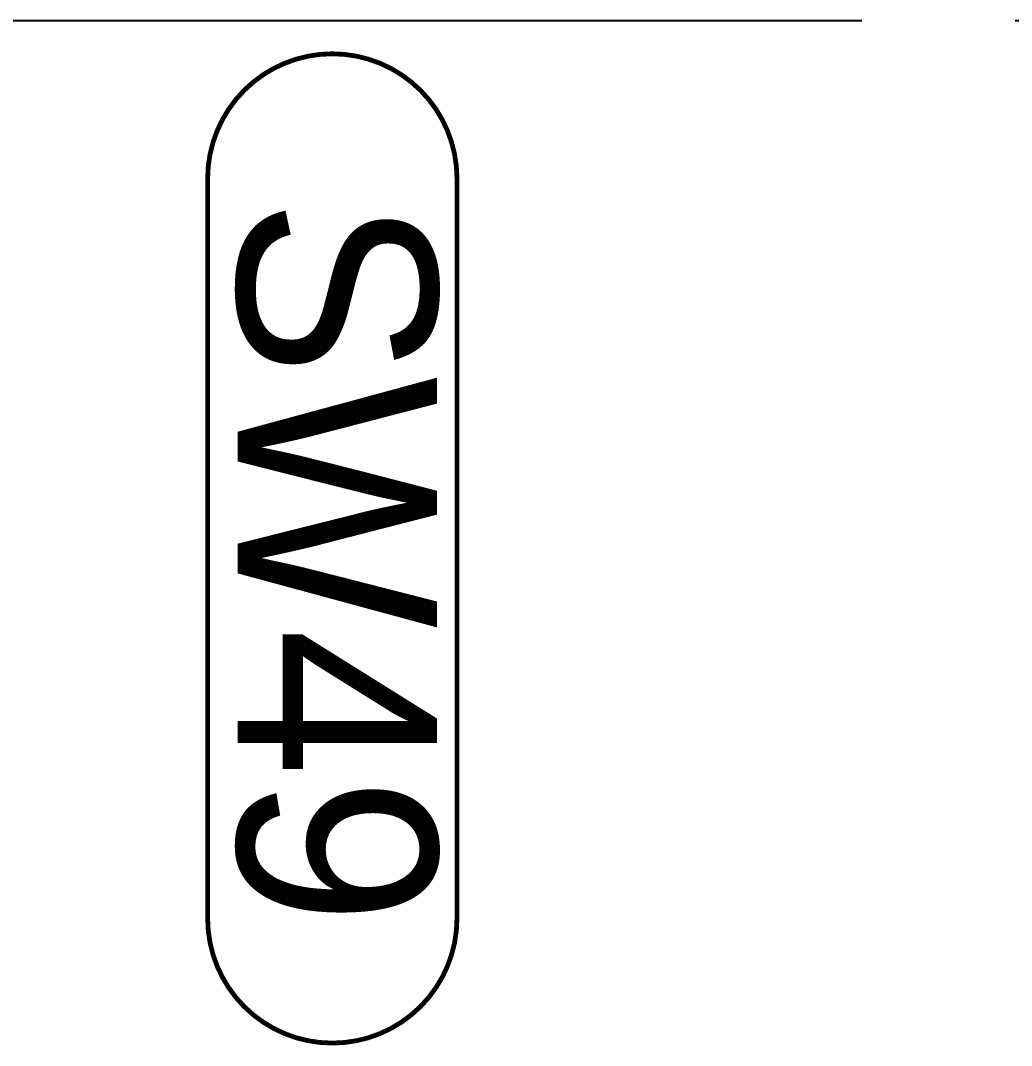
# Model space of a CAD drawing. Header units: millimetres. Extents: x -414464 to 1686, y -90036 to 108605.
# Drawn here: x -114855 to -114048, y -75204 to -74370 of the extents above; entities that cross this region are included whole.
import ezdxf

# ---------------------------------------------------------------- set-up
doc = ezdxf.new("R2010")
doc.units = ezdxf.units.MM
doc.header["$LTSCALE"] = 1000
doc.header["$MEASUREMENT"] = 0
doc.linetypes.add('$36$HIDDEN', pattern=[0.375, 0.25, -0.125])
doc.linetypes.add('T8_REFUGE COLUMNS$1$CENTER2', pattern=[1.125, 0.75, -0.125, 0.125, -0.125])
for name, color, linetype in [('$21$A-DIMENSIONS', 2, '$36$HIDDEN'), ('a-rcc', 3, 'Continuous'), ('T8_REFUGE COLUMNS$1$A-CENTERLINE', 193, 'T8_REFUGE COLUMNS$1$CENTER2'), ('T8_TYPICAL COLUMNS$1$A-RCC COLS', 3, 'Continuous')]:
    doc.layers.add(name, color=color, linetype=linetype)
doc.layers.add('T8(T9 IS SIMILAR)$1$D&W', color=8, linetype='Continuous', lineweight=25)
doc.layers.add('T8_REFUGE COLUMNS$1$A-COLUMN NO size reduce', color=81, linetype='Continuous', lineweight=25)
doc.styles.add('T8_REFUGE COLUMNS$1$STANDARD', font='GOTHIC.TTF')

# ---------------------------------------------------------------- blocks, each defined once
blk = doc.blocks.new('T8_REFUGE COLUMNS')
at = {"layer": 'T8_REFUGE COLUMNS$1$A-CENTERLINE'}
blk.add_line((1214597.09, -5722853.46), (1214597.09, -5698299.64), dxfattribs=at)
at = {"layer": 'T8_REFUGE COLUMNS$1$A-COLUMN NO size reduce', "linetype": 'ByBlock', "const_width": 3.9}
blk.add_lwpolyline([(1214725.79, -5721511.56, -1), (1214725.79, -5721308.39), (1215328.2, -5721308.39, -1), (1215328.2, -5721511.56)], format="xyb", close=True, dxfattribs=at)
at = {"layer": 'T8_REFUGE COLUMNS$1$A-COLUMN NO size reduce', "linetype": 'ByBlock', "insert": (1214742.04, -5721324.64), "char_height": 162.5, "attachment_point": 1, "style": 'T8_REFUGE COLUMNS$1$STANDARD'}
blk.add_mtext_dynamic_manual_height_columns('SW49', width=444.685, gutter_width=500, heights=[0], dxfattribs=at)
blk = doc.blocks.new('T8_TYPICAL COLUMNS')
at = {"layer": 'T8_TYPICAL COLUMNS$1$A-RCC COLS', "linetype": 'ByBlock'}
blk.add_blockref('T8_REFUGE COLUMNS', (0, 0), dxfattribs=at)
blk = doc.blocks.new('T8(T9 IS SIMILAR)')
at = {"layer": 'T8(T9 IS SIMILAR)$1$D&W', "linetype": 'ByBlock'}
blk.add_blockref('T8_TYPICAL COLUMNS', (0, 0), dxfattribs=at)
blk = doc.blocks.new('A$C48506478')
at = {"layer": '$21$A-DIMENSIONS', "linetype": 'ByBlock'}
blk.add_blockref('T8(T9 IS SIMILAR)', (-1195542.61, 5727884.64), dxfattribs=at)

msp = doc.modelspace()

# ---------------------------------------------------------------- block references
at = {"layer": 'a-rcc', "linetype": 'ByBlock', "rotation": 270}
msp.add_blockref('A$C48506478', (-121075.99, -55315.35, -0.03), dxfattribs=at)

doc.saveas('drawing.dxf')
